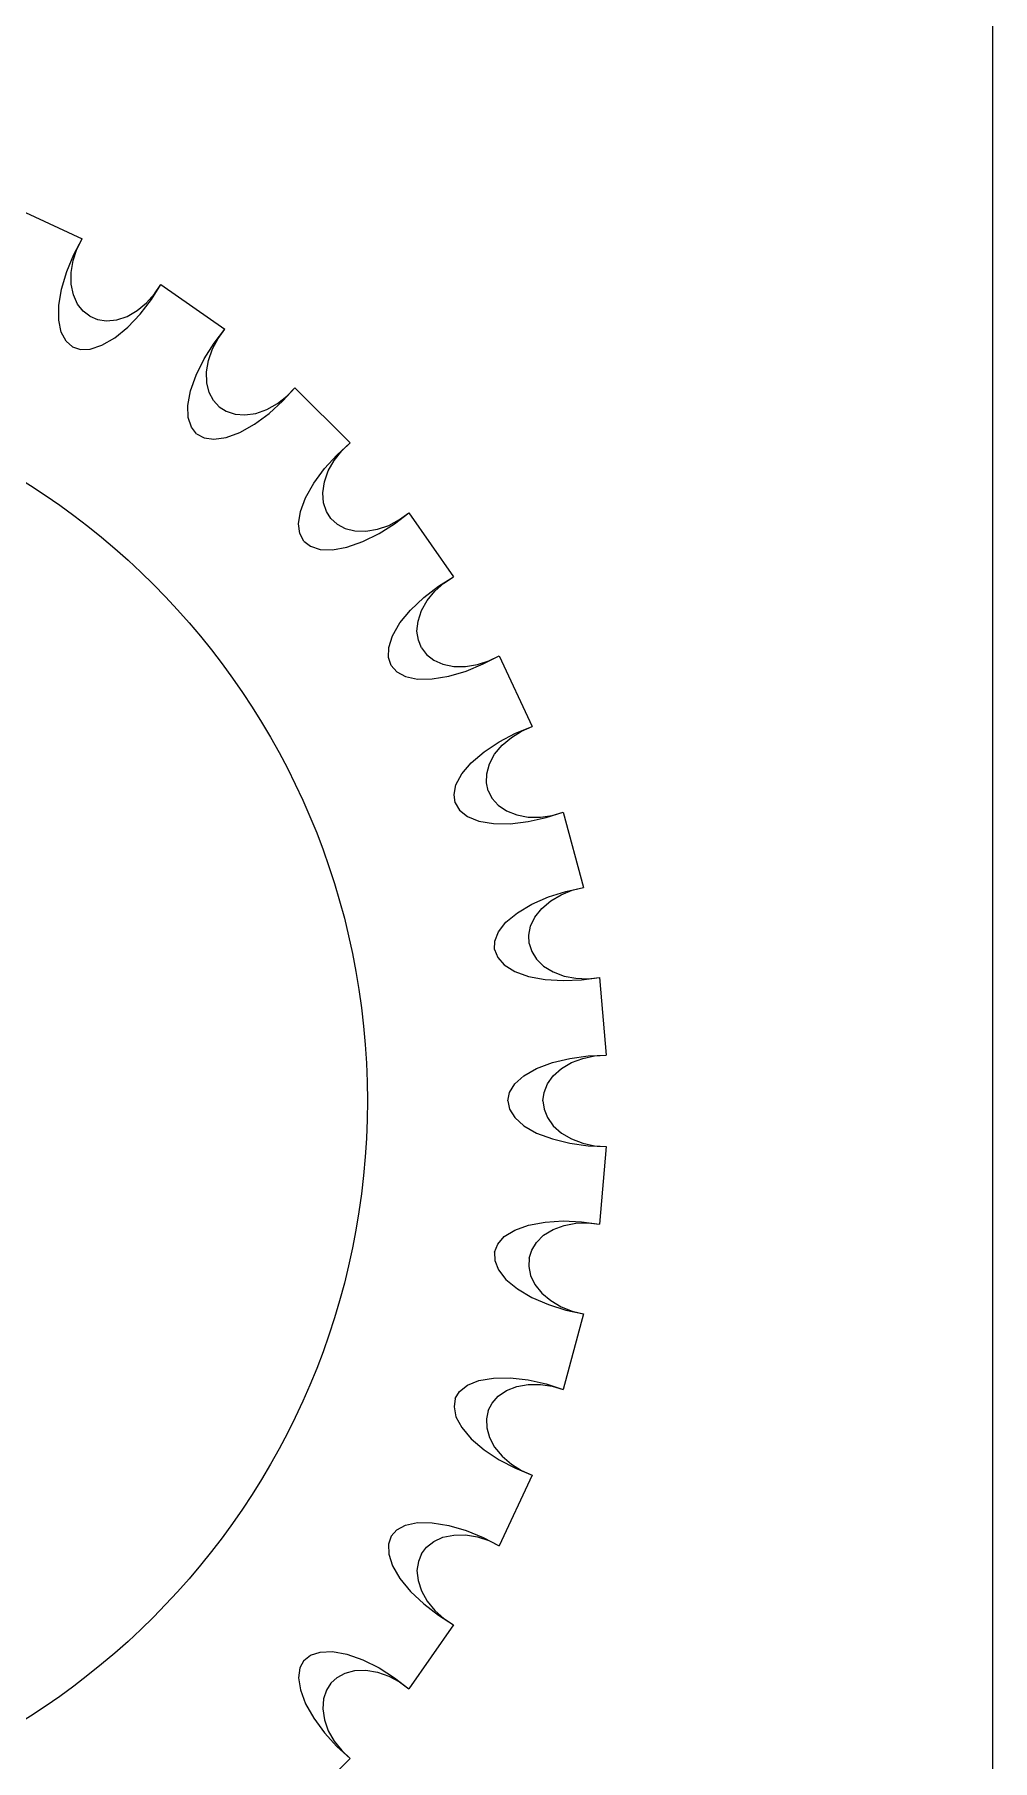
# Model space of a CAD drawing. Extents: x -1423 to 1501, y 0 to 128.
# Drawn here: x 33.48 to 40.3, y 82.3 to 94.59 of the extents above; entities that cross this region are included whole.
import ezdxf

# ---------------------------------------------------------------- set-up
doc = ezdxf.new("R2010")
doc.units = 0
doc.layers.add('DXF_662_VCA_PANEL_1_0_MOD1', color=7, linetype='CONTINUOUS')
doc.layers.add('LAYER1', color=7, linetype='CONTINUOUS')

msp = doc.modelspace()

# ---------------------------------------------------------------- linework, layer by layer
at = {"layer": 'DXF_662_VCA_PANEL_1_0_MOD1', "color": 18}
msp.add_line((40.3, 128.5), (40.3, 0), dxfattribs=at)
at = {"layer": 'LAYER1', "color": 18}
for p, q in [((33.315, 93.373), (33.819, 93.138)), ((33.315, 93.373), (33.819, 93.138)), ((33.315, 93.373), (33.819, 93.138)), ((33.315, 93.373), (33.819, 93.138)), ((34.381, 92.813), (34.836, 92.495)), ((34.381, 92.813), (34.836, 92.495)), ((34.381, 92.813), (34.836, 92.495)), ((34.381, 92.813), (34.836, 92.495)), ((35.334, 92.077), (35.727, 91.684)), ((35.334, 92.077), (35.727, 91.684)), ((35.334, 92.077), (35.727, 91.684)), ((35.334, 92.077), (35.727, 91.684)), ((36.145, 91.186), (36.463, 90.731)), ((36.145, 91.186), (36.463, 90.731)), ((36.145, 91.186), (36.463, 90.731)), ((36.145, 91.186), (36.463, 90.731)), ((36.788, 90.169), (37.023, 89.665)), ((36.788, 90.169), (37.023, 89.665)), ((36.788, 90.169), (37.023, 89.665)), ((36.788, 90.169), (37.023, 89.665)), ((37.245, 89.055), (37.389, 88.518)), ((37.245, 89.055), (37.389, 88.518)), ((37.245, 89.055), (37.389, 88.518)), ((37.245, 89.055), (37.389, 88.518)), ((37.502, 87.878), (37.55, 87.325)), ((37.502, 87.878), (37.55, 87.325)), ((37.502, 87.878), (37.55, 87.325)), ((37.502, 87.878), (37.55, 87.325)), ((37.55, 86.675), (37.502, 86.122)), ((37.55, 86.675), (37.502, 86.122)), ((37.55, 86.675), (37.502, 86.122)), ((37.55, 86.675), (37.502, 86.122)), ((37.389, 85.482), (37.245, 84.945)), ((37.389, 85.482), (37.245, 84.945)), ((37.389, 85.482), (37.245, 84.945)), ((37.389, 85.482), (37.245, 84.945)), ((37.023, 84.335), (36.788, 83.831)), ((37.023, 84.335), (36.788, 83.831)), ((37.023, 84.335), (36.788, 83.831)), ((37.023, 84.335), (36.788, 83.831)), ((36.463, 83.269), (36.145, 82.814)), ((36.463, 83.269), (36.145, 82.814)), ((36.463, 83.269), (36.145, 82.814)), ((36.463, 83.269), (36.145, 82.814)), ((35.727, 82.316), (35.334, 81.923)), ((35.727, 82.316), (35.334, 81.923)), ((35.727, 82.316), (35.334, 81.923)), ((35.727, 82.316), (35.334, 81.923))]:
    msp.add_line(p, q, dxfattribs=at)
for points in [[(33.75, 92.369, 0), (33.705, 92.409, 0), (33.671, 92.472, 0), (33.653, 92.557, 0), (33.654, 92.662, 0), (33.673, 92.78, 0), (33.71, 92.904, 0), (33.76, 93.025, 0), (33.819, 93.138, 0)], [(33.75, 92.369, 0), (33.705, 92.409, 0), (33.671, 92.472, 0), (33.653, 92.557, 0), (33.654, 92.662, 0), (33.673, 92.78, 0), (33.71, 92.904, 0), (33.76, 93.025, 0), (33.819, 93.138, 0)], [(33.75, 92.369, 0), (33.705, 92.409, 0), (33.671, 92.472, 0), (33.653, 92.557, 0), (33.654, 92.662, 0), (33.673, 92.78, 0), (33.71, 92.904, 0), (33.76, 93.025, 0), (33.819, 93.138, 0)], [(33.75, 92.369, 0), (33.705, 92.409, 0), (33.671, 92.472, 0), (33.653, 92.557, 0), (33.654, 92.662, 0), (33.673, 92.78, 0), (33.71, 92.904, 0), (33.76, 93.025, 0), (33.819, 93.138, 0)], [(33.875, 92.586, 0), (33.828, 92.622, 0), (33.787, 92.673, 0), (33.758, 92.738, 0), (33.742, 92.815, 0), (33.741, 92.898, 0), (33.756, 92.983, 0), (33.782, 93.064, 0), (33.819, 93.138, 0)], [(33.875, 92.586, 0), (33.828, 92.622, 0), (33.787, 92.673, 0), (33.758, 92.738, 0), (33.742, 92.815, 0), (33.741, 92.898, 0), (33.756, 92.983, 0), (33.782, 93.064, 0), (33.819, 93.138, 0)], [(33.875, 92.586, 0), (33.828, 92.622, 0), (33.787, 92.673, 0), (33.758, 92.738, 0), (33.742, 92.815, 0), (33.741, 92.898, 0), (33.756, 92.983, 0), (33.782, 93.064, 0), (33.819, 93.138, 0)], [(33.875, 92.586, 0), (33.828, 92.622, 0), (33.787, 92.673, 0), (33.758, 92.738, 0), (33.742, 92.815, 0), (33.741, 92.898, 0), (33.756, 92.983, 0), (33.782, 93.064, 0), (33.819, 93.138, 0)], [(33.75, 92.369, 0), (33.807, 92.35, 0), (33.878, 92.352, 0), (33.961, 92.379, 0), (34.052, 92.432, 0), (34.144, 92.508, 0), (34.233, 92.601, 0), (34.313, 92.706, 0), (34.381, 92.813, 0)], [(33.75, 92.369, 0), (33.807, 92.35, 0), (33.878, 92.352, 0), (33.961, 92.379, 0), (34.052, 92.432, 0), (34.144, 92.508, 0), (34.233, 92.601, 0), (34.313, 92.706, 0), (34.381, 92.813, 0)], [(33.75, 92.369, 0), (33.807, 92.35, 0), (33.878, 92.352, 0), (33.961, 92.379, 0), (34.052, 92.432, 0), (34.144, 92.508, 0), (34.233, 92.601, 0), (34.313, 92.706, 0), (34.381, 92.813, 0)], [(33.75, 92.369, 0), (33.807, 92.35, 0), (33.878, 92.352, 0), (33.961, 92.379, 0), (34.052, 92.432, 0), (34.144, 92.508, 0), (34.233, 92.601, 0), (34.313, 92.706, 0), (34.381, 92.813, 0)], [(33.875, 92.586, 0), (33.93, 92.563, 0), (33.994, 92.553, 0), (34.066, 92.561, 0), (34.14, 92.585, 0), (34.212, 92.626, 0), (34.279, 92.681, 0), (34.336, 92.745, 0), (34.381, 92.813, 0)], [(33.875, 92.586, 0), (33.93, 92.563, 0), (33.994, 92.553, 0), (34.066, 92.561, 0), (34.14, 92.585, 0), (34.212, 92.626, 0), (34.279, 92.681, 0), (34.336, 92.745, 0), (34.381, 92.813, 0)], [(33.875, 92.586, 0), (33.93, 92.563, 0), (33.994, 92.553, 0), (34.066, 92.561, 0), (34.14, 92.585, 0), (34.212, 92.626, 0), (34.279, 92.681, 0), (34.336, 92.745, 0), (34.381, 92.813, 0)], [(33.875, 92.586, 0), (33.93, 92.563, 0), (33.994, 92.553, 0), (34.066, 92.561, 0), (34.14, 92.585, 0), (34.212, 92.626, 0), (34.279, 92.681, 0), (34.336, 92.745, 0), (34.381, 92.813, 0)], [(34.635, 91.749, 0), (34.598, 91.796, 0), (34.575, 91.864, 0), (34.572, 91.951, 0), (34.591, 92.054, 0), (34.631, 92.167, 0), (34.688, 92.283, 0), (34.759, 92.394, 0), (34.836, 92.495, 0)], [(34.635, 91.749, 0), (34.598, 91.796, 0), (34.575, 91.864, 0), (34.572, 91.951, 0), (34.591, 92.054, 0), (34.631, 92.167, 0), (34.688, 92.283, 0), (34.759, 92.394, 0), (34.836, 92.495, 0)], [(34.635, 91.749, 0), (34.598, 91.796, 0), (34.575, 91.864, 0), (34.572, 91.951, 0), (34.591, 92.054, 0), (34.631, 92.167, 0), (34.688, 92.283, 0), (34.759, 92.394, 0), (34.836, 92.495, 0)], [(34.635, 91.749, 0), (34.598, 91.796, 0), (34.575, 91.864, 0), (34.572, 91.951, 0), (34.591, 92.054, 0), (34.631, 92.167, 0), (34.688, 92.283, 0), (34.759, 92.394, 0), (34.836, 92.495, 0)], [(34.796, 91.941, 0), (34.756, 91.985, 0), (34.725, 92.042, 0), (34.707, 92.111, 0), (34.705, 92.19, 0), (34.719, 92.272, 0), (34.747, 92.353, 0), (34.788, 92.428, 0), (34.836, 92.495, 0)], [(34.796, 91.941, 0), (34.756, 91.985, 0), (34.725, 92.042, 0), (34.707, 92.111, 0), (34.705, 92.19, 0), (34.719, 92.272, 0), (34.747, 92.353, 0), (34.788, 92.428, 0), (34.836, 92.495, 0)], [(34.796, 91.941, 0), (34.756, 91.985, 0), (34.725, 92.042, 0), (34.707, 92.111, 0), (34.705, 92.19, 0), (34.719, 92.272, 0), (34.747, 92.353, 0), (34.788, 92.428, 0), (34.836, 92.495, 0)], [(34.796, 91.941, 0), (34.756, 91.985, 0), (34.725, 92.042, 0), (34.707, 92.111, 0), (34.705, 92.19, 0), (34.719, 92.272, 0), (34.747, 92.353, 0), (34.788, 92.428, 0), (34.836, 92.495, 0)], [(34.635, 91.749, 0), (34.688, 91.72, 0), (34.758, 91.71, 0), (34.845, 91.723, 0), (34.943, 91.759, 0), (35.047, 91.818, 0), (35.151, 91.894, 0), (35.248, 91.983, 0), (35.334, 92.077, 0)], [(34.635, 91.749, 0), (34.688, 91.72, 0), (34.758, 91.71, 0), (34.845, 91.723, 0), (34.943, 91.759, 0), (35.047, 91.818, 0), (35.151, 91.894, 0), (35.248, 91.983, 0), (35.334, 92.077, 0)], [(34.635, 91.749, 0), (34.688, 91.72, 0), (34.758, 91.71, 0), (34.845, 91.723, 0), (34.943, 91.759, 0), (35.047, 91.818, 0), (35.151, 91.894, 0), (35.248, 91.983, 0), (35.334, 92.077, 0)], [(34.635, 91.749, 0), (34.688, 91.72, 0), (34.758, 91.71, 0), (34.845, 91.723, 0), (34.943, 91.759, 0), (35.047, 91.818, 0), (35.151, 91.894, 0), (35.248, 91.983, 0), (35.334, 92.077, 0)], [(34.796, 91.941, 0), (34.846, 91.909, 0), (34.908, 91.888, 0), (34.979, 91.883, 0), (35.057, 91.894, 0), (35.135, 91.922, 0), (35.21, 91.965, 0), (35.277, 92.018, 0), (35.334, 92.077, 0)], [(34.796, 91.941, 0), (34.846, 91.909, 0), (34.908, 91.888, 0), (34.979, 91.883, 0), (35.057, 91.894, 0), (35.135, 91.922, 0), (35.21, 91.965, 0), (35.277, 92.018, 0), (35.334, 92.077, 0)], [(34.796, 91.941, 0), (34.846, 91.909, 0), (34.908, 91.888, 0), (34.979, 91.883, 0), (35.057, 91.894, 0), (35.135, 91.922, 0), (35.21, 91.965, 0), (35.277, 92.018, 0), (35.334, 92.077, 0)], [(34.796, 91.941, 0), (34.846, 91.909, 0), (34.908, 91.888, 0), (34.979, 91.883, 0), (35.057, 91.894, 0), (35.135, 91.922, 0), (35.21, 91.965, 0), (35.277, 92.018, 0), (35.334, 92.077, 0)], [(35.399, 90.985, 0), (35.37, 91.038, 0), (35.36, 91.108, 0), (35.373, 91.195, 0), (35.409, 91.293, 0), (35.468, 91.397, 0), (35.544, 91.501, 0), (35.633, 91.598, 0), (35.727, 91.684, 0)], [(35.399, 90.985, 0), (35.37, 91.038, 0), (35.36, 91.108, 0), (35.373, 91.195, 0), (35.409, 91.293, 0), (35.468, 91.397, 0), (35.544, 91.501, 0), (35.633, 91.598, 0), (35.727, 91.684, 0)], [(35.399, 90.985, 0), (35.37, 91.038, 0), (35.36, 91.108, 0), (35.373, 91.195, 0), (35.409, 91.293, 0), (35.468, 91.397, 0), (35.544, 91.501, 0), (35.633, 91.598, 0), (35.727, 91.684, 0)], [(35.399, 90.985, 0), (35.37, 91.038, 0), (35.36, 91.108, 0), (35.373, 91.195, 0), (35.409, 91.293, 0), (35.468, 91.397, 0), (35.544, 91.501, 0), (35.633, 91.598, 0), (35.727, 91.684, 0)], [(35.591, 91.146, 0), (35.559, 91.196, 0), (35.538, 91.258, 0), (35.533, 91.329, 0), (35.544, 91.407, 0), (35.572, 91.485, 0), (35.615, 91.56, 0), (35.668, 91.627, 0), (35.727, 91.684, 0)], [(35.591, 91.146, 0), (35.559, 91.196, 0), (35.538, 91.258, 0), (35.533, 91.329, 0), (35.544, 91.407, 0), (35.572, 91.485, 0), (35.615, 91.56, 0), (35.668, 91.627, 0), (35.727, 91.684, 0)], [(35.591, 91.146, 0), (35.559, 91.196, 0), (35.538, 91.258, 0), (35.533, 91.329, 0), (35.544, 91.407, 0), (35.572, 91.485, 0), (35.615, 91.56, 0), (35.668, 91.627, 0), (35.727, 91.684, 0)], [(35.591, 91.146, 0), (35.559, 91.196, 0), (35.538, 91.258, 0), (35.533, 91.329, 0), (35.544, 91.407, 0), (35.572, 91.485, 0), (35.615, 91.56, 0), (35.668, 91.627, 0), (35.727, 91.684, 0)], [(35.399, 90.985, 0), (35.446, 90.948, 0), (35.514, 90.925, 0), (35.601, 90.922, 0), (35.704, 90.941, 0), (35.817, 90.981, 0), (35.933, 91.038, 0), (36.044, 91.109, 0), (36.145, 91.186, 0)], [(35.399, 90.985, 0), (35.446, 90.948, 0), (35.514, 90.925, 0), (35.601, 90.922, 0), (35.704, 90.941, 0), (35.817, 90.981, 0), (35.933, 91.038, 0), (36.044, 91.109, 0), (36.145, 91.186, 0)], [(35.399, 90.985, 0), (35.446, 90.948, 0), (35.514, 90.925, 0), (35.601, 90.922, 0), (35.704, 90.941, 0), (35.817, 90.981, 0), (35.933, 91.038, 0), (36.044, 91.109, 0), (36.145, 91.186, 0)], [(35.399, 90.985, 0), (35.446, 90.948, 0), (35.514, 90.925, 0), (35.601, 90.922, 0), (35.704, 90.941, 0), (35.817, 90.981, 0), (35.933, 91.038, 0), (36.044, 91.109, 0), (36.145, 91.186, 0)], [(35.591, 91.146, 0), (35.635, 91.106, 0), (35.692, 91.075, 0), (35.761, 91.057, 0), (35.84, 91.055, 0), (35.922, 91.069, 0), (36.003, 91.097, 0), (36.078, 91.138, 0), (36.145, 91.186, 0)], [(35.591, 91.146, 0), (35.635, 91.106, 0), (35.692, 91.075, 0), (35.761, 91.057, 0), (35.84, 91.055, 0), (35.922, 91.069, 0), (36.003, 91.097, 0), (36.078, 91.138, 0), (36.145, 91.186, 0)], [(35.591, 91.146, 0), (35.635, 91.106, 0), (35.692, 91.075, 0), (35.761, 91.057, 0), (35.84, 91.055, 0), (35.922, 91.069, 0), (36.003, 91.097, 0), (36.078, 91.138, 0), (36.145, 91.186, 0)], [(35.591, 91.146, 0), (35.635, 91.106, 0), (35.692, 91.075, 0), (35.761, 91.057, 0), (35.84, 91.055, 0), (35.922, 91.069, 0), (36.003, 91.097, 0), (36.078, 91.138, 0), (36.145, 91.186, 0)], [(36.019, 90.1, 0), (36, 90.157, 0), (36.002, 90.228, 0), (36.029, 90.311, 0), (36.082, 90.402, 0), (36.158, 90.494, 0), (36.251, 90.583, 0), (36.356, 90.663, 0), (36.463, 90.731, 0)], [(36.019, 90.1, 0), (36, 90.157, 0), (36.002, 90.228, 0), (36.029, 90.311, 0), (36.082, 90.402, 0), (36.158, 90.494, 0), (36.251, 90.583, 0), (36.356, 90.663, 0), (36.463, 90.731, 0)], [(36.019, 90.1, 0), (36, 90.157, 0), (36.002, 90.228, 0), (36.029, 90.311, 0), (36.082, 90.402, 0), (36.158, 90.494, 0), (36.251, 90.583, 0), (36.356, 90.663, 0), (36.463, 90.731, 0)], [(36.019, 90.1, 0), (36, 90.157, 0), (36.002, 90.228, 0), (36.029, 90.311, 0), (36.082, 90.402, 0), (36.158, 90.494, 0), (36.251, 90.583, 0), (36.356, 90.663, 0), (36.463, 90.731, 0)], [(36.236, 90.225, 0), (36.213, 90.28, 0), (36.203, 90.344, 0), (36.211, 90.416, 0), (36.235, 90.49, 0), (36.276, 90.562, 0), (36.331, 90.629, 0), (36.395, 90.686, 0), (36.463, 90.731, 0)], [(36.236, 90.225, 0), (36.213, 90.28, 0), (36.203, 90.344, 0), (36.211, 90.416, 0), (36.235, 90.49, 0), (36.276, 90.562, 0), (36.331, 90.629, 0), (36.395, 90.686, 0), (36.463, 90.731, 0)], [(36.236, 90.225, 0), (36.213, 90.28, 0), (36.203, 90.344, 0), (36.211, 90.416, 0), (36.235, 90.49, 0), (36.276, 90.562, 0), (36.331, 90.629, 0), (36.395, 90.686, 0), (36.463, 90.731, 0)], [(36.236, 90.225, 0), (36.213, 90.28, 0), (36.203, 90.344, 0), (36.211, 90.416, 0), (36.235, 90.49, 0), (36.276, 90.562, 0), (36.331, 90.629, 0), (36.395, 90.686, 0), (36.463, 90.731, 0)], [(36.236, 90.225, 0), (36.272, 90.178, 0), (36.323, 90.137, 0), (36.388, 90.108, 0), (36.465, 90.092, 0), (36.548, 90.091, 0), (36.633, 90.106, 0), (36.714, 90.132, 0), (36.788, 90.169, 0)], [(36.236, 90.225, 0), (36.272, 90.178, 0), (36.323, 90.137, 0), (36.388, 90.108, 0), (36.465, 90.092, 0), (36.548, 90.091, 0), (36.633, 90.106, 0), (36.714, 90.132, 0), (36.788, 90.169, 0)], [(36.236, 90.225, 0), (36.272, 90.178, 0), (36.323, 90.137, 0), (36.388, 90.108, 0), (36.465, 90.092, 0), (36.548, 90.091, 0), (36.633, 90.106, 0), (36.714, 90.132, 0), (36.788, 90.169, 0)], [(36.236, 90.225, 0), (36.272, 90.178, 0), (36.323, 90.137, 0), (36.388, 90.108, 0), (36.465, 90.092, 0), (36.548, 90.091, 0), (36.633, 90.106, 0), (36.714, 90.132, 0), (36.788, 90.169, 0)], [(36.019, 90.1, 0), (36.059, 90.055, 0), (36.122, 90.021, 0), (36.207, 90.003, 0), (36.312, 90.004, 0), (36.43, 90.023, 0), (36.554, 90.06, 0), (36.675, 90.11, 0), (36.788, 90.169, 0)], [(36.019, 90.1, 0), (36.059, 90.055, 0), (36.122, 90.021, 0), (36.207, 90.003, 0), (36.312, 90.004, 0), (36.43, 90.023, 0), (36.554, 90.06, 0), (36.675, 90.11, 0), (36.788, 90.169, 0)], [(36.019, 90.1, 0), (36.059, 90.055, 0), (36.122, 90.021, 0), (36.207, 90.003, 0), (36.312, 90.004, 0), (36.43, 90.023, 0), (36.554, 90.06, 0), (36.675, 90.11, 0), (36.788, 90.169, 0)], [(36.019, 90.1, 0), (36.059, 90.055, 0), (36.122, 90.021, 0), (36.207, 90.003, 0), (36.312, 90.004, 0), (36.43, 90.023, 0), (36.554, 90.06, 0), (36.675, 90.11, 0), (36.788, 90.169, 0)], [(36.476, 89.121, 0), (36.467, 89.18, 0), (36.481, 89.25, 0), (36.523, 89.327, 0), (36.59, 89.407, 0), (36.681, 89.485, 0), (36.789, 89.556, 0), (36.905, 89.617, 0), (37.023, 89.665, 0)], [(36.476, 89.121, 0), (36.467, 89.18, 0), (36.481, 89.25, 0), (36.523, 89.327, 0), (36.59, 89.407, 0), (36.681, 89.485, 0), (36.789, 89.556, 0), (36.905, 89.617, 0), (37.023, 89.665, 0)], [(36.476, 89.121, 0), (36.467, 89.18, 0), (36.481, 89.25, 0), (36.523, 89.327, 0), (36.59, 89.407, 0), (36.681, 89.485, 0), (36.789, 89.556, 0), (36.905, 89.617, 0), (37.023, 89.665, 0)], [(36.476, 89.121, 0), (36.467, 89.18, 0), (36.481, 89.25, 0), (36.523, 89.327, 0), (36.59, 89.407, 0), (36.681, 89.485, 0), (36.789, 89.556, 0), (36.905, 89.617, 0), (37.023, 89.665, 0)], [(36.711, 89.206, 0), (36.698, 89.264, 0), (36.7, 89.329, 0), (36.719, 89.398, 0), (36.756, 89.467, 0), (36.81, 89.531, 0), (36.875, 89.587, 0), (36.948, 89.632, 0), (37.023, 89.665, 0)], [(36.711, 89.206, 0), (36.698, 89.264, 0), (36.7, 89.329, 0), (36.719, 89.398, 0), (36.756, 89.467, 0), (36.81, 89.531, 0), (36.875, 89.587, 0), (36.948, 89.632, 0), (37.023, 89.665, 0)], [(36.711, 89.206, 0), (36.698, 89.264, 0), (36.7, 89.329, 0), (36.719, 89.398, 0), (36.756, 89.467, 0), (36.81, 89.531, 0), (36.875, 89.587, 0), (36.948, 89.632, 0), (37.023, 89.665, 0)], [(36.711, 89.206, 0), (36.698, 89.264, 0), (36.7, 89.329, 0), (36.719, 89.398, 0), (36.756, 89.467, 0), (36.81, 89.531, 0), (36.875, 89.587, 0), (36.948, 89.632, 0), (37.023, 89.665, 0)], [(36.476, 89.121, 0), (36.507, 89.069, 0), (36.563, 89.025, 0), (36.644, 88.992, 0), (36.747, 88.975, 0), (36.867, 88.973, 0), (36.995, 88.988, 0), (37.124, 89.016, 0), (37.245, 89.055, 0)], [(36.476, 89.121, 0), (36.507, 89.069, 0), (36.563, 89.025, 0), (36.644, 88.992, 0), (36.747, 88.975, 0), (36.867, 88.973, 0), (36.995, 88.988, 0), (37.124, 89.016, 0), (37.245, 89.055, 0)], [(36.476, 89.121, 0), (36.507, 89.069, 0), (36.563, 89.025, 0), (36.644, 88.992, 0), (36.747, 88.975, 0), (36.867, 88.973, 0), (36.995, 88.988, 0), (37.124, 89.016, 0), (37.245, 89.055, 0)], [(36.476, 89.121, 0), (36.507, 89.069, 0), (36.563, 89.025, 0), (36.644, 88.992, 0), (36.747, 88.975, 0), (36.867, 88.973, 0), (36.995, 88.988, 0), (37.124, 89.016, 0), (37.245, 89.055, 0)], [(36.711, 89.206, 0), (36.738, 89.153, 0), (36.782, 89.104, 0), (36.841, 89.064, 0), (36.914, 89.035, 0), (36.996, 89.02, 0), (37.082, 89.019, 0), (37.166, 89.032, 0), (37.245, 89.055, 0)], [(36.711, 89.206, 0), (36.738, 89.153, 0), (36.782, 89.104, 0), (36.841, 89.064, 0), (36.914, 89.035, 0), (36.996, 89.02, 0), (37.082, 89.019, 0), (37.166, 89.032, 0), (37.245, 89.055, 0)], [(36.711, 89.206, 0), (36.738, 89.153, 0), (36.782, 89.104, 0), (36.841, 89.064, 0), (36.914, 89.035, 0), (36.996, 89.02, 0), (37.082, 89.019, 0), (37.166, 89.032, 0), (37.245, 89.055, 0)], [(36.711, 89.206, 0), (36.738, 89.153, 0), (36.782, 89.104, 0), (36.841, 89.064, 0), (36.914, 89.035, 0), (36.996, 89.02, 0), (37.082, 89.019, 0), (37.166, 89.032, 0), (37.245, 89.055, 0)], [(36.756, 88.077, 0), (36.757, 88.137, 0), (36.783, 88.203, 0), (36.837, 88.272, 0), (36.918, 88.339, 0), (37.021, 88.4, 0), (37.139, 88.451, 0), (37.264, 88.491, 0), (37.389, 88.518, 0)], [(36.756, 88.077, 0), (36.757, 88.137, 0), (36.783, 88.203, 0), (36.837, 88.272, 0), (36.918, 88.339, 0), (37.021, 88.4, 0), (37.139, 88.451, 0), (37.264, 88.491, 0), (37.389, 88.518, 0)], [(36.756, 88.077, 0), (36.757, 88.137, 0), (36.783, 88.203, 0), (36.837, 88.272, 0), (36.918, 88.339, 0), (37.021, 88.4, 0), (37.139, 88.451, 0), (37.264, 88.491, 0), (37.389, 88.518, 0)], [(36.756, 88.077, 0), (36.757, 88.137, 0), (36.783, 88.203, 0), (36.837, 88.272, 0), (36.918, 88.339, 0), (37.021, 88.4, 0), (37.139, 88.451, 0), (37.264, 88.491, 0), (37.389, 88.518, 0)], [(37.002, 88.12, 0), (36.999, 88.18, 0), (37.012, 88.243, 0), (37.043, 88.308, 0), (37.092, 88.369, 0), (37.156, 88.423, 0), (37.23, 88.467, 0), (37.309, 88.499, 0), (37.389, 88.518, 0)], [(37.002, 88.12, 0), (36.999, 88.18, 0), (37.012, 88.243, 0), (37.043, 88.308, 0), (37.092, 88.369, 0), (37.156, 88.423, 0), (37.23, 88.467, 0), (37.309, 88.499, 0), (37.389, 88.518, 0)], [(37.002, 88.12, 0), (36.999, 88.18, 0), (37.012, 88.243, 0), (37.043, 88.308, 0), (37.092, 88.369, 0), (37.156, 88.423, 0), (37.23, 88.467, 0), (37.309, 88.499, 0), (37.389, 88.518, 0)], [(37.002, 88.12, 0), (36.999, 88.18, 0), (37.012, 88.243, 0), (37.043, 88.308, 0), (37.092, 88.369, 0), (37.156, 88.423, 0), (37.23, 88.467, 0), (37.309, 88.499, 0), (37.389, 88.518, 0)], [(37.002, 88.12, 0), (37.02, 88.063, 0), (37.054, 88.008, 0), (37.105, 87.958, 0), (37.172, 87.917, 0), (37.25, 87.888, 0), (37.335, 87.872, 0), (37.42, 87.869, 0), (37.502, 87.878, 0)], [(37.002, 88.12, 0), (37.02, 88.063, 0), (37.054, 88.008, 0), (37.105, 87.958, 0), (37.172, 87.917, 0), (37.25, 87.888, 0), (37.335, 87.872, 0), (37.42, 87.869, 0), (37.502, 87.878, 0)], [(37.002, 88.12, 0), (37.02, 88.063, 0), (37.054, 88.008, 0), (37.105, 87.958, 0), (37.172, 87.917, 0), (37.25, 87.888, 0), (37.335, 87.872, 0), (37.42, 87.869, 0), (37.502, 87.878, 0)], [(37.002, 88.12, 0), (37.02, 88.063, 0), (37.054, 88.008, 0), (37.105, 87.958, 0), (37.172, 87.917, 0), (37.25, 87.888, 0), (37.335, 87.872, 0), (37.42, 87.869, 0), (37.502, 87.878, 0)], [(36.756, 88.077, 0), (36.778, 88.02, 0), (36.825, 87.967, 0), (36.899, 87.921, 0), (36.998, 87.886, 0), (37.115, 87.864, 0), (37.244, 87.856, 0), (37.375, 87.861, 0), (37.502, 87.878, 0)], [(36.756, 88.077, 0), (36.778, 88.02, 0), (36.825, 87.967, 0), (36.899, 87.921, 0), (36.998, 87.886, 0), (37.115, 87.864, 0), (37.244, 87.856, 0), (37.375, 87.861, 0), (37.502, 87.878, 0)], [(36.756, 88.077, 0), (36.778, 88.02, 0), (36.825, 87.967, 0), (36.899, 87.921, 0), (36.998, 87.886, 0), (37.115, 87.864, 0), (37.244, 87.856, 0), (37.375, 87.861, 0), (37.502, 87.878, 0)], [(36.756, 88.077, 0), (36.778, 88.02, 0), (36.825, 87.967, 0), (36.899, 87.921, 0), (36.998, 87.886, 0), (37.115, 87.864, 0), (37.244, 87.856, 0), (37.375, 87.861, 0), (37.502, 87.878, 0)], [(36.85, 87, 0), (36.862, 87.059, 0), (36.899, 87.12, 0), (36.964, 87.178, 0), (37.055, 87.23, 0), (37.167, 87.272, 0), (37.292, 87.302, 0), (37.423, 87.32, 0), (37.55, 87.325, 0)], [(36.85, 87, 0), (36.862, 87.059, 0), (36.899, 87.12, 0), (36.964, 87.178, 0), (37.055, 87.23, 0), (37.167, 87.272, 0), (37.292, 87.302, 0), (37.423, 87.32, 0), (37.55, 87.325, 0)], [(36.85, 87, 0), (36.862, 87.059, 0), (36.899, 87.12, 0), (36.964, 87.178, 0), (37.055, 87.23, 0), (37.167, 87.272, 0), (37.292, 87.302, 0), (37.423, 87.32, 0), (37.55, 87.325, 0)], [(36.85, 87, 0), (36.862, 87.059, 0), (36.899, 87.12, 0), (36.964, 87.178, 0), (37.055, 87.23, 0), (37.167, 87.272, 0), (37.292, 87.302, 0), (37.423, 87.32, 0), (37.55, 87.325, 0)], [(37.1, 87, 0), (37.108, 87.059, 0), (37.132, 87.12, 0), (37.173, 87.178, 0), (37.232, 87.23, 0), (37.304, 87.272, 0), (37.384, 87.302, 0), (37.468, 87.32, 0), (37.55, 87.325, 0)], [(37.1, 87, 0), (37.108, 87.059, 0), (37.132, 87.12, 0), (37.173, 87.178, 0), (37.232, 87.23, 0), (37.304, 87.272, 0), (37.384, 87.302, 0), (37.468, 87.32, 0), (37.55, 87.325, 0)], [(37.1, 87, 0), (37.108, 87.059, 0), (37.132, 87.12, 0), (37.173, 87.178, 0), (37.232, 87.23, 0), (37.304, 87.272, 0), (37.384, 87.302, 0), (37.468, 87.32, 0), (37.55, 87.325, 0)], [(37.1, 87, 0), (37.108, 87.059, 0), (37.132, 87.12, 0), (37.173, 87.178, 0), (37.232, 87.23, 0), (37.304, 87.272, 0), (37.384, 87.302, 0), (37.468, 87.32, 0), (37.55, 87.325, 0)], [(36.85, 87, 0), (36.862, 86.941, 0), (36.899, 86.88, 0), (36.964, 86.822, 0), (37.055, 86.77, 0), (37.167, 86.728, 0), (37.292, 86.698, 0), (37.423, 86.68, 0), (37.55, 86.675, 0)], [(36.85, 87, 0), (36.862, 86.941, 0), (36.899, 86.88, 0), (36.964, 86.822, 0), (37.055, 86.77, 0), (37.167, 86.728, 0), (37.292, 86.698, 0), (37.423, 86.68, 0), (37.55, 86.675, 0)], [(36.85, 87, 0), (36.862, 86.941, 0), (36.899, 86.88, 0), (36.964, 86.822, 0), (37.055, 86.77, 0), (37.167, 86.728, 0), (37.292, 86.698, 0), (37.423, 86.68, 0), (37.55, 86.675, 0)], [(36.85, 87, 0), (36.862, 86.941, 0), (36.899, 86.88, 0), (36.964, 86.822, 0), (37.055, 86.77, 0), (37.167, 86.728, 0), (37.292, 86.698, 0), (37.423, 86.68, 0), (37.55, 86.675, 0)], [(37.1, 87, 0), (37.108, 86.941, 0), (37.132, 86.88, 0), (37.173, 86.822, 0), (37.232, 86.77, 0), (37.304, 86.728, 0), (37.384, 86.698, 0), (37.468, 86.68, 0), (37.55, 86.675, 0)], [(37.1, 87, 0), (37.108, 86.941, 0), (37.132, 86.88, 0), (37.173, 86.822, 0), (37.232, 86.77, 0), (37.304, 86.728, 0), (37.384, 86.698, 0), (37.468, 86.68, 0), (37.55, 86.675, 0)], [(37.1, 87, 0), (37.108, 86.941, 0), (37.132, 86.88, 0), (37.173, 86.822, 0), (37.232, 86.77, 0), (37.304, 86.728, 0), (37.384, 86.698, 0), (37.468, 86.68, 0), (37.55, 86.675, 0)], [(37.1, 87, 0), (37.108, 86.941, 0), (37.132, 86.88, 0), (37.173, 86.822, 0), (37.232, 86.77, 0), (37.304, 86.728, 0), (37.384, 86.698, 0), (37.468, 86.68, 0), (37.55, 86.675, 0)], [(36.756, 85.923, 0), (36.778, 85.98, 0), (36.825, 86.033, 0), (36.899, 86.079, 0), (36.998, 86.114, 0), (37.115, 86.136, 0), (37.244, 86.144, 0), (37.375, 86.139, 0), (37.502, 86.122, 0)], [(36.756, 85.923, 0), (36.778, 85.98, 0), (36.825, 86.033, 0), (36.899, 86.079, 0), (36.998, 86.114, 0), (37.115, 86.136, 0), (37.244, 86.144, 0), (37.375, 86.139, 0), (37.502, 86.122, 0)], [(36.756, 85.923, 0), (36.778, 85.98, 0), (36.825, 86.033, 0), (36.899, 86.079, 0), (36.998, 86.114, 0), (37.115, 86.136, 0), (37.244, 86.144, 0), (37.375, 86.139, 0), (37.502, 86.122, 0)], [(36.756, 85.923, 0), (36.778, 85.98, 0), (36.825, 86.033, 0), (36.899, 86.079, 0), (36.998, 86.114, 0), (37.115, 86.136, 0), (37.244, 86.144, 0), (37.375, 86.139, 0), (37.502, 86.122, 0)], [(37.002, 85.88, 0), (37.02, 85.937, 0), (37.054, 85.992, 0), (37.105, 86.042, 0), (37.172, 86.083, 0), (37.25, 86.112, 0), (37.335, 86.128, 0), (37.42, 86.131, 0), (37.502, 86.122, 0)], [(37.002, 85.88, 0), (37.02, 85.937, 0), (37.054, 85.992, 0), (37.105, 86.042, 0), (37.172, 86.083, 0), (37.25, 86.112, 0), (37.335, 86.128, 0), (37.42, 86.131, 0), (37.502, 86.122, 0)], [(37.002, 85.88, 0), (37.02, 85.937, 0), (37.054, 85.992, 0), (37.105, 86.042, 0), (37.172, 86.083, 0), (37.25, 86.112, 0), (37.335, 86.128, 0), (37.42, 86.131, 0), (37.502, 86.122, 0)], [(37.002, 85.88, 0), (37.02, 85.937, 0), (37.054, 85.992, 0), (37.105, 86.042, 0), (37.172, 86.083, 0), (37.25, 86.112, 0), (37.335, 86.128, 0), (37.42, 86.131, 0), (37.502, 86.122, 0)], [(36.756, 85.923, 0), (36.757, 85.863, 0), (36.783, 85.797, 0), (36.837, 85.728, 0), (36.918, 85.661, 0), (37.021, 85.6, 0), (37.139, 85.549, 0), (37.264, 85.509, 0), (37.389, 85.482, 0)], [(36.756, 85.923, 0), (36.757, 85.863, 0), (36.783, 85.797, 0), (36.837, 85.728, 0), (36.918, 85.661, 0), (37.021, 85.6, 0), (37.139, 85.549, 0), (37.264, 85.509, 0), (37.389, 85.482, 0)], [(36.756, 85.923, 0), (36.757, 85.863, 0), (36.783, 85.797, 0), (36.837, 85.728, 0), (36.918, 85.661, 0), (37.021, 85.6, 0), (37.139, 85.549, 0), (37.264, 85.509, 0), (37.389, 85.482, 0)], [(36.756, 85.923, 0), (36.757, 85.863, 0), (36.783, 85.797, 0), (36.837, 85.728, 0), (36.918, 85.661, 0), (37.021, 85.6, 0), (37.139, 85.549, 0), (37.264, 85.509, 0), (37.389, 85.482, 0)], [(37.002, 85.88, 0), (36.999, 85.82, 0), (37.012, 85.757, 0), (37.043, 85.692, 0), (37.092, 85.631, 0), (37.156, 85.577, 0), (37.23, 85.533, 0), (37.309, 85.501, 0), (37.389, 85.482, 0)], [(37.002, 85.88, 0), (36.999, 85.82, 0), (37.012, 85.757, 0), (37.043, 85.692, 0), (37.092, 85.631, 0), (37.156, 85.577, 0), (37.23, 85.533, 0), (37.309, 85.501, 0), (37.389, 85.482, 0)], [(37.002, 85.88, 0), (36.999, 85.82, 0), (37.012, 85.757, 0), (37.043, 85.692, 0), (37.092, 85.631, 0), (37.156, 85.577, 0), (37.23, 85.533, 0), (37.309, 85.501, 0), (37.389, 85.482, 0)], [(37.002, 85.88, 0), (36.999, 85.82, 0), (37.012, 85.757, 0), (37.043, 85.692, 0), (37.092, 85.631, 0), (37.156, 85.577, 0), (37.23, 85.533, 0), (37.309, 85.501, 0), (37.389, 85.482, 0)], [(36.476, 84.879, 0), (36.507, 84.931, 0), (36.563, 84.975, 0), (36.644, 85.008, 0), (36.747, 85.025, 0), (36.867, 85.027, 0), (36.995, 85.012, 0), (37.124, 84.984, 0), (37.245, 84.945, 0)], [(36.476, 84.879, 0), (36.507, 84.931, 0), (36.563, 84.975, 0), (36.644, 85.008, 0), (36.747, 85.025, 0), (36.867, 85.027, 0), (36.995, 85.012, 0), (37.124, 84.984, 0), (37.245, 84.945, 0)], [(36.476, 84.879, 0), (36.507, 84.931, 0), (36.563, 84.975, 0), (36.644, 85.008, 0), (36.747, 85.025, 0), (36.867, 85.027, 0), (36.995, 85.012, 0), (37.124, 84.984, 0), (37.245, 84.945, 0)], [(36.476, 84.879, 0), (36.507, 84.931, 0), (36.563, 84.975, 0), (36.644, 85.008, 0), (36.747, 85.025, 0), (36.867, 85.027, 0), (36.995, 85.012, 0), (37.124, 84.984, 0), (37.245, 84.945, 0)], [(36.711, 84.794, 0), (36.738, 84.847, 0), (36.782, 84.896, 0), (36.841, 84.936, 0), (36.914, 84.965, 0), (36.996, 84.98, 0), (37.082, 84.981, 0), (37.166, 84.968, 0), (37.245, 84.945, 0)], [(36.711, 84.794, 0), (36.738, 84.847, 0), (36.782, 84.896, 0), (36.841, 84.936, 0), (36.914, 84.965, 0), (36.996, 84.98, 0), (37.082, 84.981, 0), (37.166, 84.968, 0), (37.245, 84.945, 0)], [(36.711, 84.794, 0), (36.738, 84.847, 0), (36.782, 84.896, 0), (36.841, 84.936, 0), (36.914, 84.965, 0), (36.996, 84.98, 0), (37.082, 84.981, 0), (37.166, 84.968, 0), (37.245, 84.945, 0)], [(36.711, 84.794, 0), (36.738, 84.847, 0), (36.782, 84.896, 0), (36.841, 84.936, 0), (36.914, 84.965, 0), (36.996, 84.98, 0), (37.082, 84.981, 0), (37.166, 84.968, 0), (37.245, 84.945, 0)], [(36.476, 84.879, 0), (36.467, 84.82, 0), (36.481, 84.75, 0), (36.523, 84.673, 0), (36.59, 84.593, 0), (36.681, 84.515, 0), (36.789, 84.444, 0), (36.905, 84.383, 0), (37.023, 84.335, 0)], [(36.476, 84.879, 0), (36.467, 84.82, 0), (36.481, 84.75, 0), (36.523, 84.673, 0), (36.59, 84.593, 0), (36.681, 84.515, 0), (36.789, 84.444, 0), (36.905, 84.383, 0), (37.023, 84.335, 0)], [(36.476, 84.879, 0), (36.467, 84.82, 0), (36.481, 84.75, 0), (36.523, 84.673, 0), (36.59, 84.593, 0), (36.681, 84.515, 0), (36.789, 84.444, 0), (36.905, 84.383, 0), (37.023, 84.335, 0)], [(36.476, 84.879, 0), (36.467, 84.82, 0), (36.481, 84.75, 0), (36.523, 84.673, 0), (36.59, 84.593, 0), (36.681, 84.515, 0), (36.789, 84.444, 0), (36.905, 84.383, 0), (37.023, 84.335, 0)], [(36.711, 84.794, 0), (36.698, 84.736, 0), (36.7, 84.671, 0), (36.719, 84.602, 0), (36.756, 84.533, 0), (36.81, 84.469, 0), (36.875, 84.413, 0), (36.948, 84.368, 0), (37.023, 84.335, 0)], [(36.711, 84.794, 0), (36.698, 84.736, 0), (36.7, 84.671, 0), (36.719, 84.602, 0), (36.756, 84.533, 0), (36.81, 84.469, 0), (36.875, 84.413, 0), (36.948, 84.368, 0), (37.023, 84.335, 0)], [(36.711, 84.794, 0), (36.698, 84.736, 0), (36.7, 84.671, 0), (36.719, 84.602, 0), (36.756, 84.533, 0), (36.81, 84.469, 0), (36.875, 84.413, 0), (36.948, 84.368, 0), (37.023, 84.335, 0)], [(36.711, 84.794, 0), (36.698, 84.736, 0), (36.7, 84.671, 0), (36.719, 84.602, 0), (36.756, 84.533, 0), (36.81, 84.469, 0), (36.875, 84.413, 0), (36.948, 84.368, 0), (37.023, 84.335, 0)], [(36.019, 83.9, 0), (36.059, 83.945, 0), (36.122, 83.979, 0), (36.207, 83.997, 0), (36.312, 83.996, 0), (36.43, 83.977, 0), (36.554, 83.94, 0), (36.675, 83.89, 0), (36.788, 83.831, 0)], [(36.019, 83.9, 0), (36.059, 83.945, 0), (36.122, 83.979, 0), (36.207, 83.997, 0), (36.312, 83.996, 0), (36.43, 83.977, 0), (36.554, 83.94, 0), (36.675, 83.89, 0), (36.788, 83.831, 0)], [(36.019, 83.9, 0), (36.059, 83.945, 0), (36.122, 83.979, 0), (36.207, 83.997, 0), (36.312, 83.996, 0), (36.43, 83.977, 0), (36.554, 83.94, 0), (36.675, 83.89, 0), (36.788, 83.831, 0)], [(36.019, 83.9, 0), (36.059, 83.945, 0), (36.122, 83.979, 0), (36.207, 83.997, 0), (36.312, 83.996, 0), (36.43, 83.977, 0), (36.554, 83.94, 0), (36.675, 83.89, 0), (36.788, 83.831, 0)], [(36.019, 83.9, 0), (36, 83.843, 0), (36.002, 83.772, 0), (36.029, 83.689, 0), (36.082, 83.598, 0), (36.158, 83.506, 0), (36.251, 83.417, 0), (36.356, 83.337, 0), (36.463, 83.269, 0)], [(36.019, 83.9, 0), (36, 83.843, 0), (36.002, 83.772, 0), (36.029, 83.689, 0), (36.082, 83.598, 0), (36.158, 83.506, 0), (36.251, 83.417, 0), (36.356, 83.337, 0), (36.463, 83.269, 0)], [(36.019, 83.9, 0), (36, 83.843, 0), (36.002, 83.772, 0), (36.029, 83.689, 0), (36.082, 83.598, 0), (36.158, 83.506, 0), (36.251, 83.417, 0), (36.356, 83.337, 0), (36.463, 83.269, 0)], [(36.019, 83.9, 0), (36, 83.843, 0), (36.002, 83.772, 0), (36.029, 83.689, 0), (36.082, 83.598, 0), (36.158, 83.506, 0), (36.251, 83.417, 0), (36.356, 83.337, 0), (36.463, 83.269, 0)], [(36.236, 83.775, 0), (36.272, 83.822, 0), (36.323, 83.863, 0), (36.388, 83.892, 0), (36.465, 83.908, 0), (36.548, 83.909, 0), (36.633, 83.894, 0), (36.714, 83.868, 0), (36.788, 83.831, 0)], [(36.236, 83.775, 0), (36.272, 83.822, 0), (36.323, 83.863, 0), (36.388, 83.892, 0), (36.465, 83.908, 0), (36.548, 83.909, 0), (36.633, 83.894, 0), (36.714, 83.868, 0), (36.788, 83.831, 0)], [(36.236, 83.775, 0), (36.272, 83.822, 0), (36.323, 83.863, 0), (36.388, 83.892, 0), (36.465, 83.908, 0), (36.548, 83.909, 0), (36.633, 83.894, 0), (36.714, 83.868, 0), (36.788, 83.831, 0)], [(36.236, 83.775, 0), (36.272, 83.822, 0), (36.323, 83.863, 0), (36.388, 83.892, 0), (36.465, 83.908, 0), (36.548, 83.909, 0), (36.633, 83.894, 0), (36.714, 83.868, 0), (36.788, 83.831, 0)], [(36.236, 83.775, 0), (36.213, 83.72, 0), (36.203, 83.656, 0), (36.211, 83.584, 0), (36.235, 83.51, 0), (36.276, 83.438, 0), (36.331, 83.371, 0), (36.395, 83.314, 0), (36.463, 83.269, 0)], [(36.236, 83.775, 0), (36.213, 83.72, 0), (36.203, 83.656, 0), (36.211, 83.584, 0), (36.235, 83.51, 0), (36.276, 83.438, 0), (36.331, 83.371, 0), (36.395, 83.314, 0), (36.463, 83.269, 0)], [(36.236, 83.775, 0), (36.213, 83.72, 0), (36.203, 83.656, 0), (36.211, 83.584, 0), (36.235, 83.51, 0), (36.276, 83.438, 0), (36.331, 83.371, 0), (36.395, 83.314, 0), (36.463, 83.269, 0)], [(36.236, 83.775, 0), (36.213, 83.72, 0), (36.203, 83.656, 0), (36.211, 83.584, 0), (36.235, 83.51, 0), (36.276, 83.438, 0), (36.331, 83.371, 0), (36.395, 83.314, 0), (36.463, 83.269, 0)], [(35.399, 83.015, 0), (35.446, 83.052, 0), (35.514, 83.075, 0), (35.601, 83.078, 0), (35.704, 83.059, 0), (35.817, 83.019, 0), (35.933, 82.962, 0), (36.044, 82.891, 0), (36.145, 82.814, 0)], [(35.399, 83.015, 0), (35.446, 83.052, 0), (35.514, 83.075, 0), (35.601, 83.078, 0), (35.704, 83.059, 0), (35.817, 83.019, 0), (35.933, 82.962, 0), (36.044, 82.891, 0), (36.145, 82.814, 0)], [(35.399, 83.015, 0), (35.446, 83.052, 0), (35.514, 83.075, 0), (35.601, 83.078, 0), (35.704, 83.059, 0), (35.817, 83.019, 0), (35.933, 82.962, 0), (36.044, 82.891, 0), (36.145, 82.814, 0)], [(35.399, 83.015, 0), (35.446, 83.052, 0), (35.514, 83.075, 0), (35.601, 83.078, 0), (35.704, 83.059, 0), (35.817, 83.019, 0), (35.933, 82.962, 0), (36.044, 82.891, 0), (36.145, 82.814, 0)], [(35.399, 83.015, 0), (35.37, 82.962, 0), (35.36, 82.892, 0), (35.373, 82.805, 0), (35.409, 82.707, 0), (35.468, 82.603, 0), (35.544, 82.499, 0), (35.633, 82.402, 0), (35.727, 82.316, 0)], [(35.399, 83.015, 0), (35.37, 82.962, 0), (35.36, 82.892, 0), (35.373, 82.805, 0), (35.409, 82.707, 0), (35.468, 82.603, 0), (35.544, 82.499, 0), (35.633, 82.402, 0), (35.727, 82.316, 0)], [(35.399, 83.015, 0), (35.37, 82.962, 0), (35.36, 82.892, 0), (35.373, 82.805, 0), (35.409, 82.707, 0), (35.468, 82.603, 0), (35.544, 82.499, 0), (35.633, 82.402, 0), (35.727, 82.316, 0)], [(35.399, 83.015, 0), (35.37, 82.962, 0), (35.36, 82.892, 0), (35.373, 82.805, 0), (35.409, 82.707, 0), (35.468, 82.603, 0), (35.544, 82.499, 0), (35.633, 82.402, 0), (35.727, 82.316, 0)], [(35.591, 82.854, 0), (35.559, 82.804, 0), (35.538, 82.742, 0), (35.533, 82.671, 0), (35.544, 82.593, 0), (35.572, 82.515, 0), (35.615, 82.44, 0), (35.668, 82.373, 0), (35.727, 82.316, 0)], [(35.591, 82.854, 0), (35.559, 82.804, 0), (35.538, 82.742, 0), (35.533, 82.671, 0), (35.544, 82.593, 0), (35.572, 82.515, 0), (35.615, 82.44, 0), (35.668, 82.373, 0), (35.727, 82.316, 0)], [(35.591, 82.854, 0), (35.559, 82.804, 0), (35.538, 82.742, 0), (35.533, 82.671, 0), (35.544, 82.593, 0), (35.572, 82.515, 0), (35.615, 82.44, 0), (35.668, 82.373, 0), (35.727, 82.316, 0)], [(35.591, 82.854, 0), (35.559, 82.804, 0), (35.538, 82.742, 0), (35.533, 82.671, 0), (35.544, 82.593, 0), (35.572, 82.515, 0), (35.615, 82.44, 0), (35.668, 82.373, 0), (35.727, 82.316, 0)], [(35.591, 82.854, 0), (35.635, 82.894, 0), (35.692, 82.925, 0), (35.761, 82.943, 0), (35.84, 82.945, 0), (35.922, 82.931, 0), (36.003, 82.903, 0), (36.078, 82.862, 0), (36.145, 82.814, 0)], [(35.591, 82.854, 0), (35.635, 82.894, 0), (35.692, 82.925, 0), (35.761, 82.943, 0), (35.84, 82.945, 0), (35.922, 82.931, 0), (36.003, 82.903, 0), (36.078, 82.862, 0), (36.145, 82.814, 0)], [(35.591, 82.854, 0), (35.635, 82.894, 0), (35.692, 82.925, 0), (35.761, 82.943, 0), (35.84, 82.945, 0), (35.922, 82.931, 0), (36.003, 82.903, 0), (36.078, 82.862, 0), (36.145, 82.814, 0)], [(35.591, 82.854, 0), (35.635, 82.894, 0), (35.692, 82.925, 0), (35.761, 82.943, 0), (35.84, 82.945, 0), (35.922, 82.931, 0), (36.003, 82.903, 0), (36.078, 82.862, 0), (36.145, 82.814, 0)]]:
    msp.add_polyline3d(points, dxfattribs=at)
msp.add_circle((30.65, 87), 5.2, dxfattribs=at)
msp.add_circle((30.65, 87), 5.2, dxfattribs=at)

doc.saveas('drawing.dxf')
